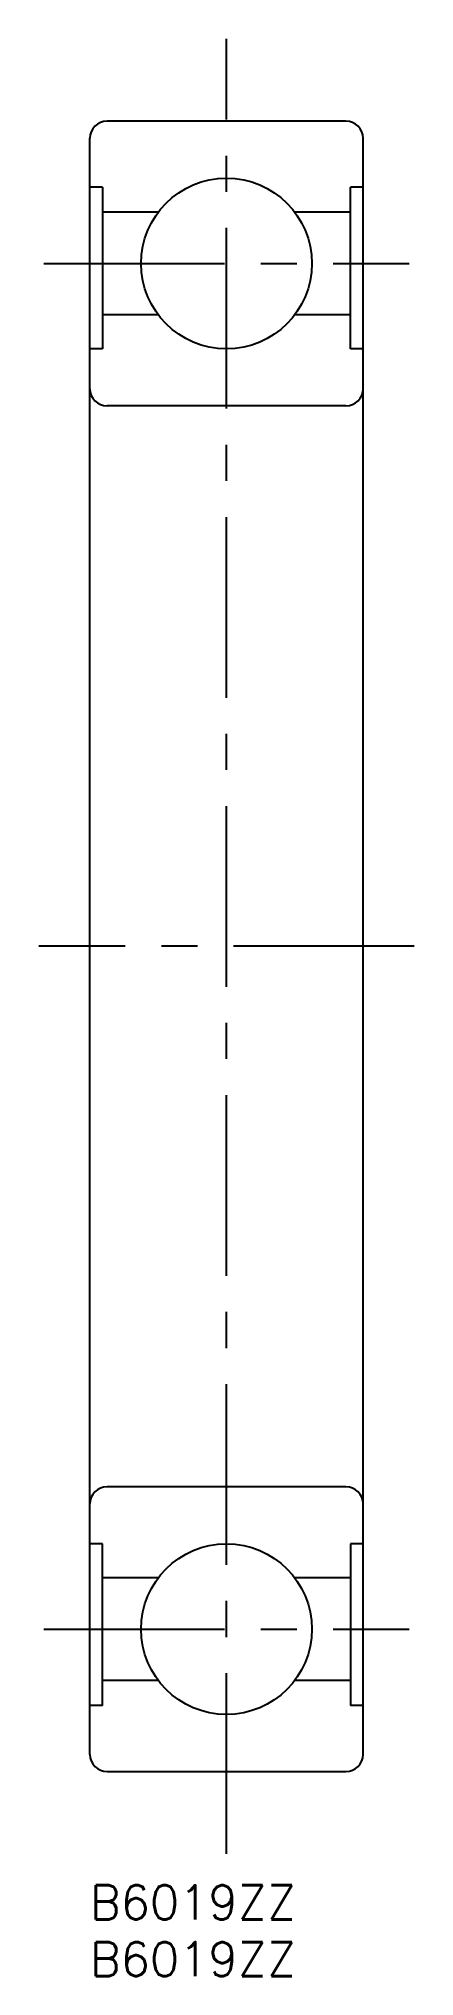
# Model space of a CAD drawing. Extents: x -5 to 28, y -8 to 162.
import ezdxf

# ---------------------------------------------------------------- set-up
doc = ezdxf.new("R2010")
doc.units = 0
doc.header["$LTSCALE"] = 0.5
doc.linetypes.add('CENTER', pattern=[50.8, 31.75, -6.35, 6.35, -6.35])
for name, color, linetype in [('MSM_CENTER', 1, 'CENTER'), ('MSM_CONTINUOUS', 7, 'CONTINUOUS'), ('MSM_PART_NUMBER', 7, 'CONTINUOUS')]:
    doc.layers.add(name, color=color, linetype=linetype)
doc.styles.get("Standard").update_dxf_attribs({"font": 'txt.shx', "height": 3, "bigfont": 'bigfont.shx'})

msp = doc.modelspace()

# ---------------------------------------------------------------- linework, layer by layer
at = {"layer": 'MSM_CENTER'}
for p, q in [((12, 2.75), (12, 162.25)), ((-4.04, 142.5), (28.04, 142.5)), ((28.5, 82.5), (-4.5, 82.5)), ((-4.04, 22.5), (28.04, 22.5))]:
    msp.add_line(p, q, dxfattribs=at)
at = {"layer": 'MSM_CONTINUOUS'}
for p, q in [((22.5, 155), (1.5, 155)), ((0, 11.5), (0, 153.5)), ((24, 11.5), (24, 153.5)), ((1.1, 149.22), (0, 149.22)), ((1.1, 149.22), (1.1, 135)), ((24, 149.22), (22.9, 149.22)), ((22.9, 135), (22.9, 149.22)), ((6, 147), (1.1, 147)), ((22.9, 147), (18, 147)), ((6, 138), (1.1, 138)), ((22.9, 138), (18, 138)), ((1.1, 135), (0, 135)), ((24, 135), (22.9, 135)), ((22.5, 130), (1.5, 130)), ((22.5, 35), (1.5, 35)), ((1.1, 30), (0, 30)), ((1.1, 15.78), (1.1, 30)), ((24, 30), (22.9, 30)), ((22.9, 30), (22.9, 15.78)), ((6, 27), (1.1, 27)), ((22.9, 27), (18, 27)), ((6, 18), (1.1, 18)), ((22.9, 18), (18, 18)), ((1.1, 15.78), (0, 15.78)), ((24, 15.78), (22.9, 15.78)), ((1.5, 10), (22.5, 10))]:
    msp.add_line(p, q, dxfattribs=at)
for centre in [(12, 142.5), (12, 22.5)]:
    msp.add_circle(centre, 7.5, dxfattribs=at)
for centre, start, end in [((1.5, 153.5), 90, 180), ((22.5, 153.5), 0, 90), ((1.5, 131.5), 180, 270), ((22.5, 131.5), 270, 0), ((1.5, 33.5), 90, 180), ((22.5, 33.5), 360, 90), ((1.5, 11.5), 180, 270), ((22.5, 11.5), 270, 360)]:
    msp.add_arc(centre, 1.5, start, end, dxfattribs=at)

# ---------------------------------------------------------------- texts
at = {"layer": 'MSM_PART_NUMBER'}
for p in [(0, -3), (0, -8)]:
    msp.add_text('B6019ZZ', height=3, dxfattribs=at).set_placement(p)

doc.saveas('drawing.dxf')
